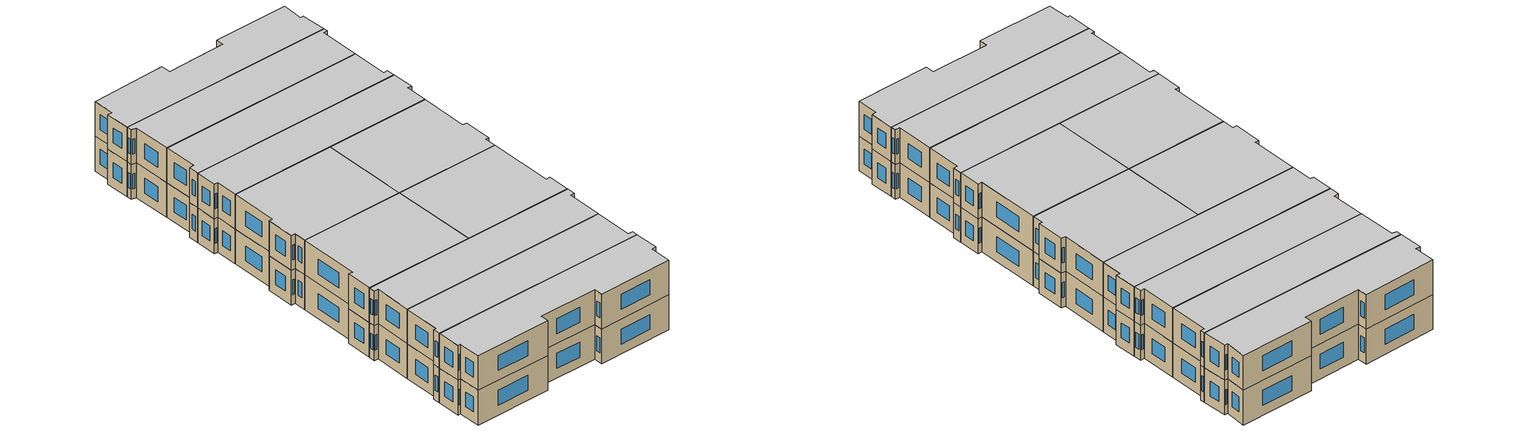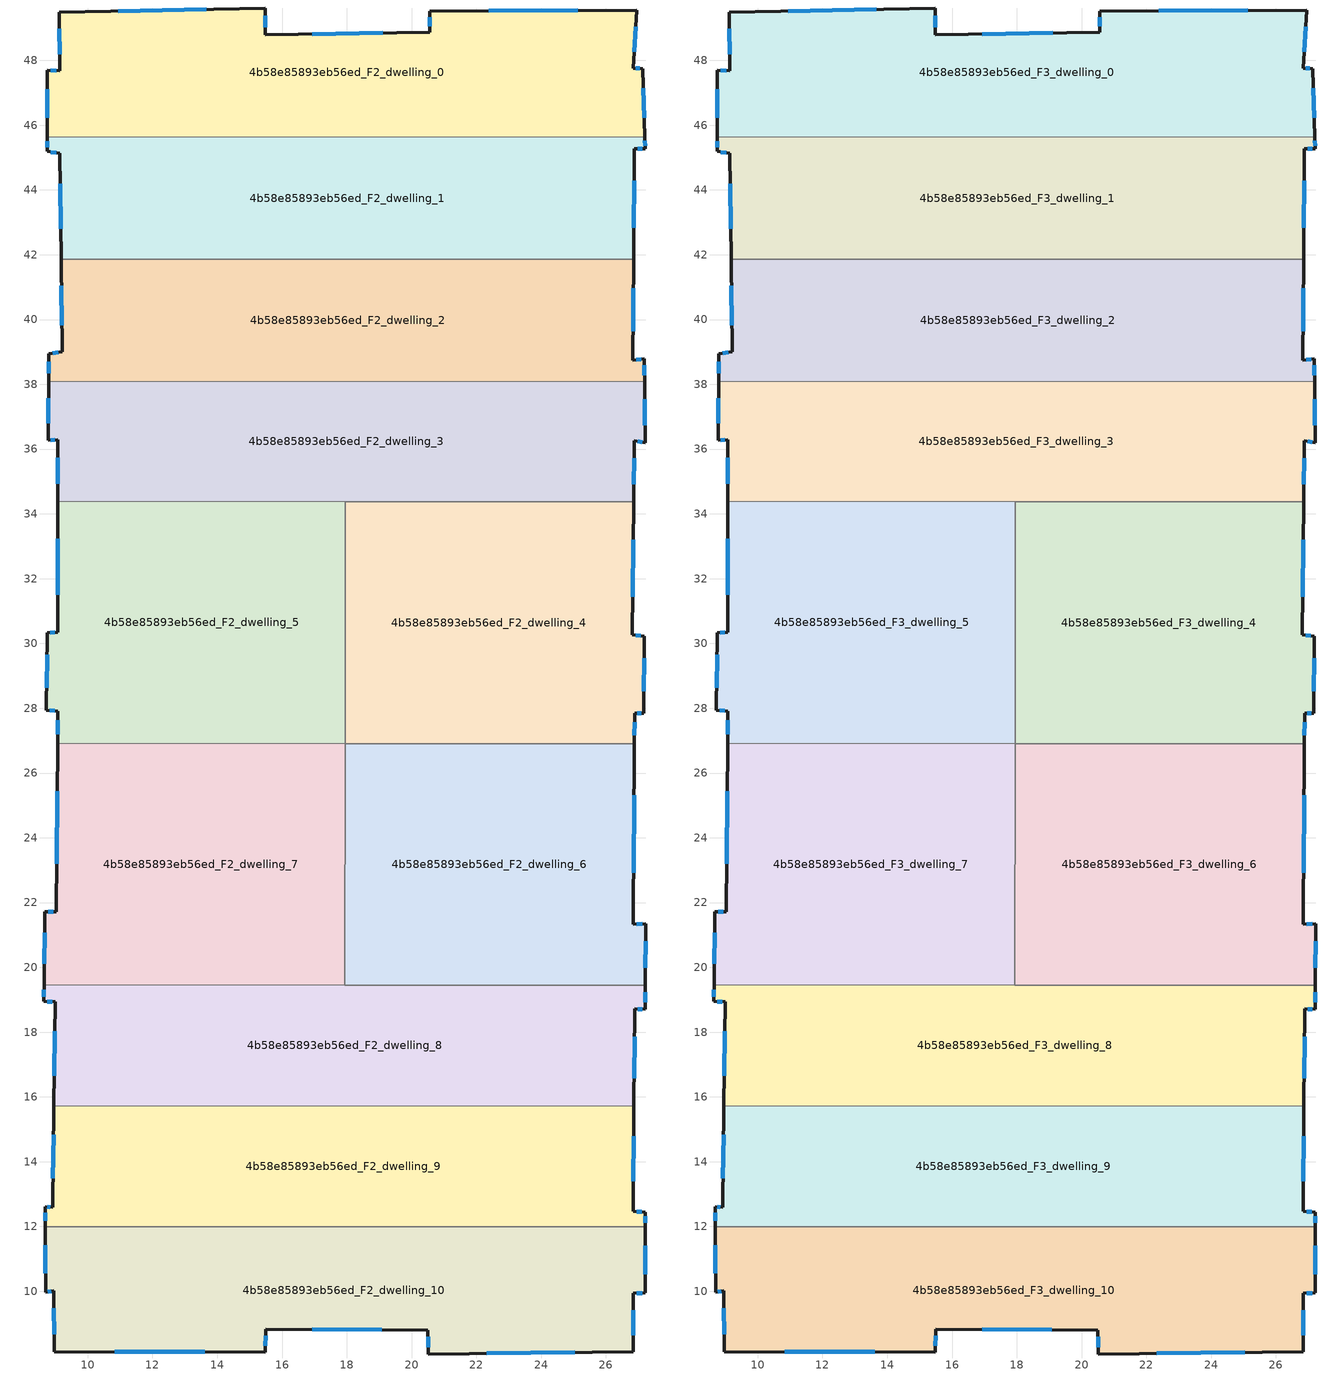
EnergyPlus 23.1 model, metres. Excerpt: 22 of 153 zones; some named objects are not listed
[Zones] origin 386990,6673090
4b58e85893eb56ed_F2_dwelling_0
 floor to 4b58e85893eb56ed_F1_dwelling_0 (EU_floor_Construction): 26.95,49.55 26.84,47.76 27.13,47.75 27.2,45.63 8.75,45.64 8.75,47.69 9.14,47.68 9.12,49.49 15.48,49.62 15.49,48.79 20.56,48.87 20.55,49.52 z6
 wall outside (EU_wall_Construction): 27.2,45.63 27.13,47.75 26.84,47.76 26.95,49.55 20.55,49.52 20.56,48.87 15.49,48.79 15.48,49.62 9.12,49.49 9.14,47.68 8.75,47.69 8.75,45.64 z6:9
 wall to 4b58e85893eb56ed_F2_dwelling_1 (EU_wall_Construction): 8.75,45.64 27.2,45.63 z6:9
 window (EU_Window_Construction): 25.13,49.54 22.38,49.53 / 26.87,48.27 26.92,49.04 / 27.05,47.75 26.92,47.76 / 27.18,46.24 27.15,47.14 / 8.75,47.11 8.75,46.23 / 9.03,47.68 8.86,47.69 / 9.13,48.97 9.14,48.2 / 13.66,49.58 10.94,49.52 / 15.49,49.03 15.48,49.38 / 19.11,48.85 16.94,48.81 / 20.56,49.33 20.56,49.06 z6.86:8.14
4b58e85893eb56ed_F2_dwelling_1
 floor to 4b58e85893eb56ed_F1_dwelling_1 (EU_floor_Construction): 27.2,45.63 27.21,45.27 26.88,45.27 26.85,41.86 9.18,41.87 9.14,45.13 8.75,45.19 8.75,45.64 z6
 wall outside (EU_wall_Construction): 8.75,45.64 8.75,45.19 9.14,45.13 9.18,41.87 / 26.85,41.86 26.88,45.27 27.21,45.27 27.2,45.63 z6:9
 wall to 4b58e85893eb56ed_F2_dwelling_2 (EU_wall_Construction): 9.18,41.87 26.85,41.86 z6:9
 window (EU_Window_Construction): 9.15,44.2 9.17,42.8 / 8.86,45.17 9.03,45.14 / 8.75,45.51 8.75,45.32 / 27.21,45.37 27.2,45.53 / 26.98,45.27 27.12,45.27 / 26.86,42.83 26.87,44.29 z6.86:8.14
4b58e85893eb56ed_F2_dwelling_10
 floor to 4b58e85893eb56ed_F1_dwelling_10 (EU_floor_Construction): 27.22,11.99 27.22,9.95 26.85,9.94 26.85,8.13 20.52,8.06 20.5,8.8 15.5,8.83 15.48,8.12 8.97,8.13 8.95,10.02 8.7,9.97 8.69,12 z6
 wall outside (EU_wall_Construction): 8.69,12 8.7,9.97 8.95,10.02 8.97,8.13 15.48,8.12 15.5,8.83 20.5,8.8 20.52,8.06 26.85,8.13 26.85,9.94 27.22,9.95 27.22,11.99 z6:9
 wall to 4b58e85893eb56ed_F2_dwelling_9 (EU_wall_Construction): 27.22,11.99 8.69,12 z6:9
 window (EU_Window_Construction): 22.33,8.08 25.04,8.11 / 20.51,8.59 20.51,8.27 / 16.93,8.82 19.07,8.81 / 15.48,8.33 15.49,8.63 / 10.83,8.13 13.62,8.13 / 8.96,9.48 8.97,8.67 / 8.77,9.99 8.88,10 / 8.69,11.42 8.7,10.55 / 27.22,10.53 27.22,11.41 / 26.96,9.94 27.11,9.95 / 26.85,8.65 26.85,9.42 z6.86:8.14
4b58e85893eb56ed_F2_dwelling_2
 floor to 4b58e85893eb56ed_F1_dwelling_2 (EU_floor_Construction): 26.85,41.86 26.83,38.75 27.18,38.79 27.19,38.08 8.79,38.09 8.79,38.95 9.22,39 9.18,41.87 z6
 wall outside (EU_wall_Construction): 9.18,41.87 9.22,39 8.79,38.95 8.79,38.09 / 27.19,38.08 27.18,38.79 26.83,38.75 26.85,41.86 z6:9
 wall to 4b58e85893eb56ed_F2_dwelling_3 (EU_wall_Construction): 8.79,38.09 27.19,38.08 z6:9
 window (EU_Window_Construction): 8.79,38.7 8.79,38.34 / 9.1,38.98 8.91,38.96 / 9.19,41.05 9.21,39.82 / 26.84,39.64 26.85,40.97 / 27.08,38.78 26.93,38.76 / 27.19,38.28 27.19,38.59 z6.86:8.14
4b58e85893eb56ed_F2_dwelling_3
 floor to 4b58e85893eb56ed_F1_dwelling_3 (EU_floor_Construction): 27.19,38.08 27.21,36.2 26.88,36.26 26.86,34.37 9.07,34.38 9.07,36.28 8.78,36.28 8.79,38.09 z6
 wall outside (EU_wall_Construction): 8.79,38.09 8.78,36.28 9.07,36.28 9.07,34.38 / 26.86,34.37 26.88,36.26 27.21,36.2 27.19,38.08 z6:9
 wall to 4b58e85893eb56ed_F2_dwelling_4 (EU_wall_Construction): 17.96,34.38 26.86,34.37 z6:9
 wall to 4b58e85893eb56ed_F2_dwelling_5 (EU_wall_Construction): 9.07,34.38 17.96,34.38 z6:9
 window (EU_Window_Construction): 9.07,35.74 9.07,34.93 / 8.86,36.28 8.99,36.28 / 8.79,37.57 8.78,36.8 / 27.2,36.73 27.2,37.54 / 26.97,36.24 27.12,36.21 / 26.86,34.91 26.87,35.72 z6.86:8.14
4b58e85893eb56ed_F2_dwelling_4
 floor to 4b58e85893eb56ed_F1_dwelling_4 (EU_floor_Construction): 26.86,34.37 26.8,30.27 27.18,30.22 27.16,27.85 26.89,27.84 26.88,26.9 17.95,26.91 17.96,34.38 z6
 wall outside (EU_wall_Construction): 26.88,26.9 26.89,27.84 27.16,27.85 27.18,30.22 26.8,30.27 26.86,34.37 z6:9
 wall to 4b58e85893eb56ed_F2_dwelling_5 (EU_wall_Construction): 17.96,34.38 17.95,26.91 z6:9
 wall to 4b58e85893eb56ed_F2_dwelling_6 (EU_wall_Construction): 17.95,26.91 26.88,26.9 z6:9
 window (EU_Window_Construction): 26.88,27.17 26.88,27.57 / 26.82,31.44 26.84,33.2 / 27.08,30.24 26.91,30.26 / 27.17,28.53 27.18,29.54 / 26.97,27.84 27.09,27.85 z6.86:8.14
4b58e85893eb56ed_F2_dwelling_5
 floor to 4b58e85893eb56ed_F1_dwelling_5 (EU_floor_Construction): 17.96,34.38 17.95,26.91 9.07,26.91 9.08,27.91 8.72,27.94 8.76,30.33 9.07,30.35 9.07,34.38 z6
 wall outside (EU_wall_Construction): 9.07,34.38 9.07,30.35 8.76,30.33 8.72,27.94 9.08,27.91 9.07,26.91 z6:9
 wall to 4b58e85893eb56ed_F2_dwelling_7 (EU_wall_Construction): 9.07,26.91 17.95,26.91 z6:9
 window (EU_Window_Construction): 8.82,27.93 8.98,27.92 / 8.75,29.65 8.73,28.63 / 8.98,30.34 8.85,30.34 / 9.07,33.23 9.07,31.5 / 9.08,27.62 9.07,27.2 z6.86:8.14
4b58e85893eb56ed_F2_dwelling_6
 floor to 4b58e85893eb56ed_F1_dwelling_6 (EU_floor_Construction): 26.88,26.9 26.84,21.32 27.23,21.35 27.22,19.45 17.94,19.45 17.95,26.91 z6
 wall outside (EU_wall_Construction): 27.22,19.45 27.23,21.35 26.84,21.32 26.88,26.9 z6:9
 wall to 4b58e85893eb56ed_F2_dwelling_7 (EU_wall_Construction): 17.95,26.91 17.94,19.45 z6:9
 wall to 4b58e85893eb56ed_F2_dwelling_8 (EU_wall_Construction): 17.94,19.45 27.22,19.45 z6:9
 window (EU_Window_Construction): 26.85,22.92 26.87,25.31 / 27.12,21.34 26.95,21.33 / 27.22,19.99 27.22,20.81 z6.86:8.14
4b58e85893eb56ed_F2_dwelling_7
 floor to 4b58e85893eb56ed_F1_dwelling_7 (EU_floor_Construction): 17.95,26.91 17.94,19.45 8.65,19.46 8.68,21.72 9.03,21.72 9.07,26.91 z6
 wall outside (EU_wall_Construction): 9.07,26.91 9.03,21.72 8.68,21.72 8.65,19.46 z6:9
 wall to 4b58e85893eb56ed_F2_dwelling_8 (EU_wall_Construction): 8.65,19.46 17.94,19.45 z6:9
 window (EU_Window_Construction): 8.93,21.72 8.78,21.72 / 9.06,25.43 9.04,23.2 / 8.67,21.07 8.66,20.1 z6.86:8.14
4b58e85893eb56ed_F2_dwelling_8
 floor to 4b58e85893eb56ed_F1_dwelling_8 (EU_floor_Construction): 27.22,19.45 27.21,18.71 26.89,18.72 26.87,15.72 8.96,15.73 9,18.94 8.65,18.95 8.65,19.46 z6
 wall outside (EU_wall_Construction): 8.65,19.46 8.65,18.95 9,18.94 8.96,15.73 / 26.87,15.72 26.89,18.72 27.21,18.71 27.22,19.45 z6:9
 wall to 4b58e85893eb56ed_F2_dwelling_9 (EU_wall_Construction): 8.96,15.73 26.87,15.72 z6:9
 window (EU_Window_Construction): 8.99,18.02 8.97,16.65 / 8.75,18.94 8.9,18.94 / 8.65,19.31 8.65,19.09 / 27.21,18.92 27.21,19.24 / 26.98,18.71 27.12,18.71 / 26.87,16.58 26.89,17.86 z6.86:8.14
4b58e85893eb56ed_F2_dwelling_9
 floor to 4b58e85893eb56ed_F1_dwelling_9 (EU_floor_Construction): 26.87,15.72 26.84,12.46 27.22,12.44 27.22,11.99 8.69,12 8.69,12.6 8.91,12.6 8.96,15.73 z6
 wall outside (EU_wall_Construction): 8.96,15.73 8.91,12.6 8.69,12.6 8.69,12 / 27.22,11.99 27.22,12.44 26.84,12.46 26.87,15.72 z6:9
 window (EU_Window_Construction): 8.69,12.43 8.69,12.17 / 8.85,12.6 8.75,12.6 / 8.95,14.84 8.93,13.49 / 26.84,13.39 26.86,14.79 / 27.11,12.45 26.94,12.46 / 27.22,12.12 27.22,12.31 z6.86:8.14
4b58e85893eb56ed_F3_dwelling_0
 floor to 4b58e85893eb56ed_F2_dwelling_0 (EU_floor_Construction): 26.95,49.55 26.84,47.76 27.13,47.75 27.2,45.63 8.75,45.64 8.75,47.69 9.14,47.68 9.12,49.49 15.48,49.62 15.49,48.79 20.56,48.87 20.55,49.52 z9
 wall outside (EU_wall_Construction): 27.2,45.63 27.13,47.75 26.84,47.76 26.95,49.55 20.55,49.52 20.56,48.87 15.49,48.79 15.48,49.62 9.12,49.49 9.14,47.68 8.75,47.69 8.75,45.64 z9:12
 wall to 4b58e85893eb56ed_F3_dwelling_1 (EU_wall_Construction): 8.75,45.64 27.2,45.63 z9:12
 window (EU_Window_Construction): 25.13,49.54 22.38,49.53 / 26.87,48.27 26.92,49.04 / 27.05,47.75 26.92,47.76 / 27.18,46.24 27.15,47.14 / 8.75,47.11 8.75,46.23 / 9.03,47.68 8.86,47.69 / 9.13,48.97 9.14,48.2 / 13.66,49.58 10.94,49.52 / 15.49,49.03 15.48,49.38 / 19.11,48.85 16.94,48.81 / 20.56,49.33 20.56,49.06 z9.86:11.14
 ceiling to 4b58e85893eb56ed_F4_dwelling_0 (EU_floor_Construction): 27.2,45.63 27.13,47.75 26.84,47.76 26.95,49.55 20.55,49.52 20.56,48.87 15.49,48.79 15.48,49.62 9.12,49.49 9.14,47.68 8.75,47.69 8.75,45.64 z12
4b58e85893eb56ed_F3_dwelling_1
 floor to 4b58e85893eb56ed_F2_dwelling_1 (EU_floor_Construction): 27.2,45.63 27.21,45.27 26.88,45.27 26.85,41.86 9.18,41.87 9.14,45.13 8.75,45.19 8.75,45.64 z9
 wall outside (EU_wall_Construction): 8.75,45.64 8.75,45.19 9.14,45.13 9.18,41.87 / 26.85,41.86 26.88,45.27 27.21,45.27 27.2,45.63 z9:12
 wall to 4b58e85893eb56ed_F3_dwelling_2 (EU_wall_Construction): 9.18,41.87 26.85,41.86 z9:12
 window (EU_Window_Construction): 9.15,44.2 9.17,42.8 / 8.86,45.17 9.03,45.14 / 8.75,45.51 8.75,45.32 / 27.21,45.37 27.2,45.53 / 26.98,45.27 27.12,45.27 / 26.86,42.83 26.87,44.29 z9.86:11.14
 ceiling to 4b58e85893eb56ed_F4_dwelling_1 (EU_floor_Construction): 26.85,41.86 26.88,45.27 27.21,45.27 27.2,45.63 8.75,45.64 8.75,45.19 9.14,45.13 9.18,41.87 z12
4b58e85893eb56ed_F3_dwelling_10
 floor to 4b58e85893eb56ed_F2_dwelling_10 (EU_floor_Construction): 27.22,11.99 27.22,9.95 26.85,9.94 26.85,8.13 20.52,8.06 20.5,8.8 15.5,8.83 15.48,8.12 8.97,8.13 8.95,10.02 8.7,9.97 8.69,12 z9
 wall outside (EU_wall_Construction): 8.69,12 8.7,9.97 8.95,10.02 8.97,8.13 15.48,8.12 15.5,8.83 20.5,8.8 20.52,8.06 26.85,8.13 26.85,9.94 27.22,9.95 27.22,11.99 z9:12
 wall to 4b58e85893eb56ed_F3_dwelling_9 (EU_wall_Construction): 27.22,11.99 8.69,12 z9:12
 window (EU_Window_Construction): 22.33,8.08 25.04,8.11 / 20.51,8.59 20.51,8.27 / 16.93,8.82 19.07,8.81 / 15.48,8.33 15.49,8.63 / 10.83,8.13 13.62,8.13 / 8.96,9.48 8.97,8.67 / 8.77,9.99 8.88,10 / 8.69,11.42 8.7,10.55 / 27.22,10.53 27.22,11.41 / 26.96,9.94 27.11,9.95 / 26.85,8.65 26.85,9.42 z9.86:11.14
 ceiling to 4b58e85893eb56ed_F4_dwelling_10 (EU_floor_Construction): 26.85,8.13 26.85,9.94 27.22,9.95 27.22,11.99 8.69,12 8.7,9.97 8.95,10.02 8.97,8.13 15.48,8.12 15.5,8.83 20.5,8.8 20.52,8.06 z12
4b58e85893eb56ed_F3_dwelling_2
 floor to 4b58e85893eb56ed_F2_dwelling_2 (EU_floor_Construction): 26.85,41.86 26.83,38.75 27.18,38.79 27.19,38.08 8.79,38.09 8.79,38.95 9.22,39 9.18,41.87 z9
 wall outside (EU_wall_Construction): 9.18,41.87 9.22,39 8.79,38.95 8.79,38.09 / 27.19,38.08 27.18,38.79 26.83,38.75 26.85,41.86 z9:12
 wall to 4b58e85893eb56ed_F3_dwelling_3 (EU_wall_Construction): 8.79,38.09 27.19,38.08 z9:12
 window (EU_Window_Construction): 8.79,38.7 8.79,38.34 / 9.1,38.98 8.91,38.96 / 9.19,41.05 9.21,39.82 / 26.84,39.64 26.85,40.97 / 27.08,38.78 26.93,38.76 / 27.19,38.28 27.19,38.59 z9.86:11.14
 ceiling to 4b58e85893eb56ed_F4_dwelling_2 (EU_floor_Construction): 27.19,38.08 27.18,38.79 26.83,38.75 26.85,41.86 9.18,41.87 9.22,39 8.79,38.95 8.79,38.09 z12
4b58e85893eb56ed_F3_dwelling_3
 floor to 4b58e85893eb56ed_F2_dwelling_3 (EU_floor_Construction): 27.19,38.08 27.21,36.2 26.88,36.26 26.86,34.37 9.07,34.38 9.07,36.28 8.78,36.28 8.79,38.09 z9
 wall outside (EU_wall_Construction): 8.79,38.09 8.78,36.28 9.07,36.28 9.07,34.38 / 26.86,34.37 26.88,36.26 27.21,36.2 27.19,38.08 z9:12
 wall to 4b58e85893eb56ed_F3_dwelling_4 (EU_wall_Construction): 17.96,34.38 26.86,34.37 z9:12
 wall to 4b58e85893eb56ed_F3_dwelling_5 (EU_wall_Construction): 9.07,34.38 17.96,34.38 z9:12
 window (EU_Window_Construction): 9.07,35.74 9.07,34.93 / 8.86,36.28 8.99,36.28 / 8.79,37.57 8.78,36.8 / 27.2,36.73 27.2,37.54 / 26.97,36.24 27.12,36.21 / 26.86,34.91 26.87,35.72 z9.86:11.14
 ceiling to 4b58e85893eb56ed_F4_dwelling_3 (EU_floor_Construction): 26.86,34.37 26.88,36.26 27.21,36.2 27.19,38.08 8.79,38.09 8.78,36.28 9.07,36.28 9.07,34.38 z12
4b58e85893eb56ed_F3_dwelling_4
 floor to 4b58e85893eb56ed_F2_dwelling_4 (EU_floor_Construction): 26.86,34.37 26.8,30.27 27.18,30.22 27.16,27.85 26.89,27.84 26.88,26.9 17.95,26.91 17.96,34.38 z9
 wall outside (EU_wall_Construction): 26.88,26.9 26.89,27.84 27.16,27.85 27.18,30.22 26.8,30.27 26.86,34.37 z9:12
 wall to 4b58e85893eb56ed_F3_dwelling_5 (EU_wall_Construction): 17.96,34.38 17.95,26.91 z9:12
 wall to 4b58e85893eb56ed_F3_dwelling_6 (EU_wall_Construction): 17.95,26.91 26.88,26.9 z9:12
 window (EU_Window_Construction): 26.88,27.17 26.88,27.57 / 26.82,31.44 26.84,33.2 / 27.08,30.24 26.91,30.26 / 27.17,28.53 27.18,29.54 / 26.97,27.84 27.09,27.85 z9.86:11.14
 ceiling to 4b58e85893eb56ed_F4_dwelling_4 (EU_floor_Construction): 26.88,26.9 26.89,27.84 27.16,27.85 27.18,30.22 26.8,30.27 26.86,34.37 17.96,34.38 17.95,26.91 z12
4b58e85893eb56ed_F3_dwelling_5
 floor to 4b58e85893eb56ed_F2_dwelling_5 (EU_floor_Construction): 17.96,34.38 17.95,26.91 9.07,26.91 9.08,27.91 8.72,27.94 8.76,30.33 9.07,30.35 9.07,34.38 z9
 wall outside (EU_wall_Construction): 9.07,34.38 9.07,30.35 8.76,30.33 8.72,27.94 9.08,27.91 9.07,26.91 z9:12
 wall to 4b58e85893eb56ed_F3_dwelling_7 (EU_wall_Construction): 9.07,26.91 17.95,26.91 z9:12
 window (EU_Window_Construction): 8.82,27.93 8.98,27.92 / 8.75,29.65 8.73,28.63 / 8.98,30.34 8.85,30.34 / 9.07,33.23 9.07,31.5 / 9.08,27.62 9.07,27.2 z9.86:11.14
 ceiling to 4b58e85893eb56ed_F4_dwelling_5 (EU_floor_Construction): 17.95,26.91 17.96,34.38 9.07,34.38 9.07,30.35 8.76,30.33 8.72,27.94 9.08,27.91 9.07,26.91 z12
4b58e85893eb56ed_F3_dwelling_6
 floor to 4b58e85893eb56ed_F2_dwelling_6 (EU_floor_Construction): 26.88,26.9 26.84,21.32 27.23,21.35 27.22,19.45 17.94,19.45 17.95,26.91 z9
 wall outside (EU_wall_Construction): 27.22,19.45 27.23,21.35 26.84,21.32 26.88,26.9 z9:12
 wall to 4b58e85893eb56ed_F3_dwelling_7 (EU_wall_Construction): 17.95,26.91 17.94,19.45 z9:12
 wall to 4b58e85893eb56ed_F3_dwelling_8 (EU_wall_Construction): 17.94,19.45 27.22,19.45 z9:12
 window (EU_Window_Construction): 26.85,22.92 26.87,25.31 / 27.12,21.34 26.95,21.33 / 27.22,19.99 27.22,20.81 z9.86:11.14
 ceiling to 4b58e85893eb56ed_F4_dwelling_6 (EU_floor_Construction): 27.22,19.45 27.23,21.35 26.84,21.32 26.88,26.9 17.95,26.91 17.94,19.45 z12
4b58e85893eb56ed_F3_dwelling_7
 floor to 4b58e85893eb56ed_F2_dwelling_7 (EU_floor_Construction): 17.95,26.91 17.94,19.45 8.65,19.46 8.68,21.72 9.03,21.72 9.07,26.91 z9
 wall outside (EU_wall_Construction): 9.07,26.91 9.03,21.72 8.68,21.72 8.65,19.46 z9:12
 wall to 4b58e85893eb56ed_F3_dwelling_8 (EU_wall_Construction): 8.65,19.46 17.94,19.45 z9:12
 window (EU_Window_Construction): 8.93,21.72 8.78,21.72 / 9.06,25.43 9.04,23.2 / 8.67,21.07 8.66,20.1 z9.86:11.14
 ceiling to 4b58e85893eb56ed_F4_dwelling_7 (EU_floor_Construction): 17.94,19.45 17.95,26.91 9.07,26.91 9.03,21.72 8.68,21.72 8.65,19.46 z12
4b58e85893eb56ed_F3_dwelling_8
 floor to 4b58e85893eb56ed_F2_dwelling_8 (EU_floor_Construction): 27.22,19.45 27.21,18.71 26.89,18.72 26.87,15.72 8.96,15.73 9,18.94 8.65,18.95 8.65,19.46 z9
 wall outside (EU_wall_Construction): 8.65,19.46 8.65,18.95 9,18.94 8.96,15.73 / 26.87,15.72 26.89,18.72 27.21,18.71 27.22,19.45 z9:12
 wall to 4b58e85893eb56ed_F3_dwelling_9 (EU_wall_Construction): 8.96,15.73 26.87,15.72 z9:12
 window (EU_Window_Construction): 8.99,18.02 8.97,16.65 / 8.75,18.94 8.9,18.94 / 8.65,19.31 8.65,19.09 / 27.21,18.92 27.21,19.24 / 26.98,18.71 27.12,18.71 / 26.87,16.58 26.89,17.86 z9.86:11.14
 ceiling to 4b58e85893eb56ed_F4_dwelling_8 (EU_floor_Construction): 26.87,15.72 26.89,18.72 27.21,18.71 27.22,19.45 8.65,19.46 8.65,18.95 9,18.94 8.96,15.73 z12
4b58e85893eb56ed_F3_dwelling_9
 floor to 4b58e85893eb56ed_F2_dwelling_9 (EU_floor_Construction): 26.87,15.72 26.84,12.46 27.22,12.44 27.22,11.99 8.69,12 8.69,12.6 8.91,12.6 8.96,15.73 z9
 wall outside (EU_wall_Construction): 8.96,15.73 8.91,12.6 8.69,12.6 8.69,12 / 27.22,11.99 27.22,12.44 26.84,12.46 26.87,15.72 z9:12
 window (EU_Window_Construction): 8.69,12.43 8.69,12.17 / 8.85,12.6 8.75,12.6 / 8.95,14.84 8.93,13.49 / 26.84,13.39 26.86,14.79 / 27.11,12.45 26.94,12.46 / 27.22,12.12 27.22,12.31 z9.86:11.14
 ceiling to 4b58e85893eb56ed_F4_dwelling_9 (EU_floor_Construction): 27.22,11.99 27.22,12.44 26.84,12.46 26.87,15.72 8.96,15.73 8.91,12.6 8.69,12.6 8.69,12 z12
[Building]
EU S2 Campaign: North Axis=0; Terrain=City; Solar Distribution=FullExterior
[Site:Location]
Helsinki-Vantaa.AP: Latitude=60.317; Longitude=24.963; Time Zone=2; Elevation=54.6
[SizingPeriod:WeatherFileDays]
AnnualSizingPeriod: Begin Month=1; Begin Day of Month=1; End Month=12; End Day of Month=31; Day of Week for Start Day=Monday; Use Weather File Daylight Saving Period=No; Use Weather File Rain and Snow Indicators=No
[MATERIAL]
EU_InternalMass_Material: Roughness=MediumRough; Thickness=0.1; Conductivity=1; Density=1800; Specific Heat=900; Thermal Absorptance=0.9; Solar Absorptance=0.7; Visible Absorptance=0.7
[MATERIAL:NOMASS] Roughness=MediumRough; Thermal Absorptance=0.9; Solar Absorptance=0.7; Visible Absorptance=0.7
Name | Thermal Resistance
EU_wall_NoMass | 1.10183
EU_floor_NoMass | 1.70606
[WINDOWMATERIAL:SIMPLEGLAZINGSYSTEM]
EU_Window_SimpleGlazing: UFactor=3.11035; Solar Heat Gain Coefficient=0.8; Visible Transmittance=0.8
[CONSTRUCTION]
EU_wall_Construction: EU_wall_NoMass
EU_floor_Construction: EU_floor_NoMass
EU_Window_Construction: EU_Window_SimpleGlazing
EU_InternalMass_Construction: EU_InternalMass_Material
[ZONE] Type=1; Multiplier=1; Ceiling Height=autocalculate; Floor Area=autocalculate; Part of Total Floor Area=Yes
Name | Volume
4b58e85893eb56ed_F2_dwelling_0; 4b58e85893eb56ed_F3_dwelling_0 | 201.502
4b58e85893eb56ed_F2_dwelling_1; 4b58e85893eb56ed_F3_dwelling_1 | 201.472
4b58e85893eb56ed_F2_dwelling_10; 4b58e85893eb56ed_F3_dwelling_10 | 201.491
4b58e85893eb56ed_F2_dwelling_2; 4b58e85893eb56ed_F3_dwelling_2; 4b58e85893eb56ed_F2_dwelling_4; 4b58e85893eb56ed_F3_dwelling_4; 4b58e85893eb56ed_F2_dwelling_7; 4b58e85893eb56ed_F3_dwelling_7 | 201.483
4b58e85893eb56ed_F2_dwelling_3; 4b58e85893eb56ed_F3_dwelling_3 | 201.488
4b58e85893eb56ed_F2_dwelling_5; 4b58e85893eb56ed_F3_dwelling_5 | 201.493
4b58e85893eb56ed_F2_dwelling_6; 4b58e85893eb56ed_F3_dwelling_6 | 201.494
4b58e85893eb56ed_F2_dwelling_8; 4b58e85893eb56ed_F3_dwelling_8 | 201.497
4b58e85893eb56ed_F2_dwelling_9; 4b58e85893eb56ed_F3_dwelling_9 | 201.473
[INTERNALMASS] Construction=EU_InternalMass_Construction
Name | Zone or ZoneList | Surface Area
4b58e85893eb56ed_F2_dwelling_0_EU_InternalMass | 4b58e85893eb56ed_F2_dwelling_0 | 67.1672
4b58e85893eb56ed_F2_dwelling_1_EU_InternalMass | 4b58e85893eb56ed_F2_dwelling_1 | 67.1578
4b58e85893eb56ed_F2_dwelling_2_EU_InternalMass | 4b58e85893eb56ed_F2_dwelling_2 | 67.1612
4b58e85893eb56ed_F2_dwelling_3_EU_InternalMass | 4b58e85893eb56ed_F2_dwelling_3 | 67.1629
4b58e85893eb56ed_F2_dwelling_4_EU_InternalMass | 4b58e85893eb56ed_F2_dwelling_4 | 67.161
4b58e85893eb56ed_F2_dwelling_5_EU_InternalMass | 4b58e85893eb56ed_F2_dwelling_5 | 67.1645
4b58e85893eb56ed_F2_dwelling_6_EU_InternalMass | 4b58e85893eb56ed_F2_dwelling_6 | 67.1639
4b58e85893eb56ed_F2_dwelling_7_EU_InternalMass | 4b58e85893eb56ed_F2_dwelling_7 | 67.1611
4b58e85893eb56ed_F2_dwelling_8_EU_InternalMass | 4b58e85893eb56ed_F2_dwelling_8 | 67.1652
4b58e85893eb56ed_F2_dwelling_9_EU_InternalMass | 4b58e85893eb56ed_F2_dwelling_9 | 67.1577
4b58e85893eb56ed_F2_dwelling_10_EU_InternalMass | 4b58e85893eb56ed_F2_dwelling_10 | 67.1641
4b58e85893eb56ed_F3_dwelling_0_EU_InternalMass | 4b58e85893eb56ed_F3_dwelling_0 | 67.1672
4b58e85893eb56ed_F3_dwelling_1_EU_InternalMass | 4b58e85893eb56ed_F3_dwelling_1 | 67.1578
4b58e85893eb56ed_F3_dwelling_2_EU_InternalMass | 4b58e85893eb56ed_F3_dwelling_2 | 67.1612
4b58e85893eb56ed_F3_dwelling_3_EU_InternalMass | 4b58e85893eb56ed_F3_dwelling_3 | 67.1629
4b58e85893eb56ed_F3_dwelling_4_EU_InternalMass | 4b58e85893eb56ed_F3_dwelling_4 | 67.161
4b58e85893eb56ed_F3_dwelling_5_EU_InternalMass | 4b58e85893eb56ed_F3_dwelling_5 | 67.1645
4b58e85893eb56ed_F3_dwelling_6_EU_InternalMass | 4b58e85893eb56ed_F3_dwelling_6 | 67.1639
4b58e85893eb56ed_F3_dwelling_7_EU_InternalMass | 4b58e85893eb56ed_F3_dwelling_7 | 67.1611
4b58e85893eb56ed_F3_dwelling_8_EU_InternalMass | 4b58e85893eb56ed_F3_dwelling_8 | 67.1652
4b58e85893eb56ed_F3_dwelling_9_EU_InternalMass | 4b58e85893eb56ed_F3_dwelling_9 | 67.1577
4b58e85893eb56ed_F3_dwelling_10_EU_InternalMass | 4b58e85893eb56ed_F3_dwelling_10 | 67.1641
[OTHEREQUIPMENT] Fuel Type=Electricity; Design Level Calculation Method=Watts/Area; Power per Zone Floor Area=1; Fraction Latent=0; Fraction Radiant=0; Fraction Lost=0; Carbon Dioxide Generation Rate=0; EndUse Subcategory=EU_Step8_InternalGains
Name | Zone or ZoneList or Space or SpaceList | Schedule
EU_Step8_InternalGain_4b58e85893eb56ed_F2_dwelling_0_f000 | 4b58e85893eb56ed_F2_dwelling_0 | EU_Step8_GainSchedule_4b58e85893eb56ed_F2_dwelling_0_f000
EU_Step8_InternalGain_4b58e85893eb56ed_F2_dwelling_1_f000 | 4b58e85893eb56ed_F2_dwelling_1 | EU_Step8_GainSchedule_4b58e85893eb56ed_F2_dwelling_1_f000
EU_Step8_InternalGain_4b58e85893eb56ed_F2_dwelling_2_f000 | 4b58e85893eb56ed_F2_dwelling_2 | EU_Step8_GainSchedule_4b58e85893eb56ed_F2_dwelling_2_f000
EU_Step8_InternalGain_4b58e85893eb56ed_F2_dwelling_3_f000 | 4b58e85893eb56ed_F2_dwelling_3 | EU_Step8_GainSchedule_4b58e85893eb56ed_F2_dwelling_3_f000
EU_Step8_InternalGain_4b58e85893eb56ed_F2_dwelling_4_f000 | 4b58e85893eb56ed_F2_dwelling_4 | EU_Step8_GainSchedule_4b58e85893eb56ed_F2_dwelling_4_f000
EU_Step8_InternalGain_4b58e85893eb56ed_F2_dwelling_5_f000 | 4b58e85893eb56ed_F2_dwelling_5 | EU_Step8_GainSchedule_4b58e85893eb56ed_F2_dwelling_5_f000
EU_Step8_InternalGain_4b58e85893eb56ed_F2_dwelling_6_f000 | 4b58e85893eb56ed_F2_dwelling_6 | EU_Step8_GainSchedule_4b58e85893eb56ed_F2_dwelling_6_f000
EU_Step8_InternalGain_4b58e85893eb56ed_F2_dwelling_7_f000 | 4b58e85893eb56ed_F2_dwelling_7 | EU_Step8_GainSchedule_4b58e85893eb56ed_F2_dwelling_7_f000
EU_Step8_InternalGain_4b58e85893eb56ed_F2_dwelling_8_f000 | 4b58e85893eb56ed_F2_dwelling_8 | EU_Step8_GainSchedule_4b58e85893eb56ed_F2_dwelling_8_f000
EU_Step8_InternalGain_4b58e85893eb56ed_F2_dwelling_9_f000 | 4b58e85893eb56ed_F2_dwelling_9 | EU_Step8_GainSchedule_4b58e85893eb56ed_F2_dwelling_9_f000
EU_Step8_InternalGain_4b58e85893eb56ed_F2_dwelling_10_f000 | 4b58e85893eb56ed_F2_dwelling_10 | EU_Step8_GainSchedule_4b58e85893eb56ed_F2_dwelling_10_f000
EU_Step8_InternalGain_4b58e85893eb56ed_F3_dwelling_0_f000 | 4b58e85893eb56ed_F3_dwelling_0 | EU_Step8_GainSchedule_4b58e85893eb56ed_F3_dwelling_0_f000
EU_Step8_InternalGain_4b58e85893eb56ed_F3_dwelling_1_f000 | 4b58e85893eb56ed_F3_dwelling_1 | EU_Step8_GainSchedule_4b58e85893eb56ed_F3_dwelling_1_f000
EU_Step8_InternalGain_4b58e85893eb56ed_F3_dwelling_2_f000 | 4b58e85893eb56ed_F3_dwelling_2 | EU_Step8_GainSchedule_4b58e85893eb56ed_F3_dwelling_2_f000
EU_Step8_InternalGain_4b58e85893eb56ed_F3_dwelling_3_f000 | 4b58e85893eb56ed_F3_dwelling_3 | EU_Step8_GainSchedule_4b58e85893eb56ed_F3_dwelling_3_f000
EU_Step8_InternalGain_4b58e85893eb56ed_F3_dwelling_4_f000 | 4b58e85893eb56ed_F3_dwelling_4 | EU_Step8_GainSchedule_4b58e85893eb56ed_F3_dwelling_4_f000
EU_Step8_InternalGain_4b58e85893eb56ed_F3_dwelling_5_f000 | 4b58e85893eb56ed_F3_dwelling_5 | EU_Step8_GainSchedule_4b58e85893eb56ed_F3_dwelling_5_f000
EU_Step8_InternalGain_4b58e85893eb56ed_F3_dwelling_6_f000 | 4b58e85893eb56ed_F3_dwelling_6 | EU_Step8_GainSchedule_4b58e85893eb56ed_F3_dwelling_6_f000
EU_Step8_InternalGain_4b58e85893eb56ed_F3_dwelling_7_f000 | 4b58e85893eb56ed_F3_dwelling_7 | EU_Step8_GainSchedule_4b58e85893eb56ed_F3_dwelling_7_f000
EU_Step8_InternalGain_4b58e85893eb56ed_F3_dwelling_8_f000 | 4b58e85893eb56ed_F3_dwelling_8 | EU_Step8_GainSchedule_4b58e85893eb56ed_F3_dwelling_8_f000
EU_Step8_InternalGain_4b58e85893eb56ed_F3_dwelling_9_f000 | 4b58e85893eb56ed_F3_dwelling_9 | EU_Step8_GainSchedule_4b58e85893eb56ed_F3_dwelling_9_f000
EU_Step8_InternalGain_4b58e85893eb56ed_F3_dwelling_10_f000 | 4b58e85893eb56ed_F3_dwelling_10 | EU_Step8_GainSchedule_4b58e85893eb56ed_F3_dwelling_10_f000
[ZONEVENTILATION:DESIGNFLOWRATE] Schedule=EU_AlwaysOn; Design Flow Rate Calculation Method=AirChanges/Hour; Air Changes per Hour=0.756316; Ventilation Type=Natural; Fan Pressure Rise=0; Fan Total Efficiency=1; Constant Term Coefficient=1; Temperature Term Coefficient=0; Velocity Term Coefficient=0; Velocity Squared Term Coefficient=0; Minimum Indoor Temperature=-100; Maximum Indoor Temperature=100; Delta Temperature=-100; Minimum Outdoor Temperature=-100; Maximum Outdoor Temperature=100; Maximum Wind Speed=40
Name | Zone or ZoneList or Space or SpaceList
EU_ConstantAir_4b58e85893eb56ed_F2_dwelling_0 | 4b58e85893eb56ed_F2_dwelling_0
EU_ConstantAir_4b58e85893eb56ed_F2_dwelling_1 | 4b58e85893eb56ed_F2_dwelling_1
EU_ConstantAir_4b58e85893eb56ed_F2_dwelling_2 | 4b58e85893eb56ed_F2_dwelling_2
EU_ConstantAir_4b58e85893eb56ed_F2_dwelling_3 | 4b58e85893eb56ed_F2_dwelling_3
EU_ConstantAir_4b58e85893eb56ed_F2_dwelling_4 | 4b58e85893eb56ed_F2_dwelling_4
EU_ConstantAir_4b58e85893eb56ed_F2_dwelling_5 | 4b58e85893eb56ed_F2_dwelling_5
EU_ConstantAir_4b58e85893eb56ed_F2_dwelling_6 | 4b58e85893eb56ed_F2_dwelling_6
EU_ConstantAir_4b58e85893eb56ed_F2_dwelling_7 | 4b58e85893eb56ed_F2_dwelling_7
EU_ConstantAir_4b58e85893eb56ed_F2_dwelling_8 | 4b58e85893eb56ed_F2_dwelling_8
EU_ConstantAir_4b58e85893eb56ed_F2_dwelling_9 | 4b58e85893eb56ed_F2_dwelling_9
EU_ConstantAir_4b58e85893eb56ed_F2_dwelling_10 | 4b58e85893eb56ed_F2_dwelling_10
EU_ConstantAir_4b58e85893eb56ed_F3_dwelling_0 | 4b58e85893eb56ed_F3_dwelling_0
EU_ConstantAir_4b58e85893eb56ed_F3_dwelling_1 | 4b58e85893eb56ed_F3_dwelling_1
EU_ConstantAir_4b58e85893eb56ed_F3_dwelling_2 | 4b58e85893eb56ed_F3_dwelling_2
EU_ConstantAir_4b58e85893eb56ed_F3_dwelling_3 | 4b58e85893eb56ed_F3_dwelling_3
EU_ConstantAir_4b58e85893eb56ed_F3_dwelling_4 | 4b58e85893eb56ed_F3_dwelling_4
EU_ConstantAir_4b58e85893eb56ed_F3_dwelling_5 | 4b58e85893eb56ed_F3_dwelling_5
EU_ConstantAir_4b58e85893eb56ed_F3_dwelling_6 | 4b58e85893eb56ed_F3_dwelling_6
EU_ConstantAir_4b58e85893eb56ed_F3_dwelling_7 | 4b58e85893eb56ed_F3_dwelling_7
EU_ConstantAir_4b58e85893eb56ed_F3_dwelling_8 | 4b58e85893eb56ed_F3_dwelling_8
EU_ConstantAir_4b58e85893eb56ed_F3_dwelling_9 | 4b58e85893eb56ed_F3_dwelling_9
EU_ConstantAir_4b58e85893eb56ed_F3_dwelling_10 | 4b58e85893eb56ed_F3_dwelling_10
[HVACTEMPLATE:ZONE:IDEALLOADSAIRSYSTEM] System Availability Schedule=EU_AlwaysOn; Maximum Heating Supply Air Temperature=50; Minimum Cooling Supply Air Temperature=13; Maximum Heating Supply Air Humidity Ratio=0.0156; Minimum Cooling Supply Air Humidity Ratio=0.0077; Heating Limit=NoLimit; Cooling Limit=NoLimit; Heating Availability Schedule=EU_AlwaysOn; Cooling Availability Schedule=EU_CoolingOff; Dehumidification Control Type=ConstantSensibleHeatRatio; Cooling Sensible Heat Ratio=0.7; Dehumidification Setpoint=60; Humidification Control Type=None; Humidification Setpoint=30; Outdoor Air Method=None; Outdoor Air Flow Rate per Person=0.00944; Outdoor Air Flow Rate per Zone Floor Area=0; Outdoor Air Flow Rate per Zone=0; Demand Controlled Ventilation Type=None; Outdoor Air Economizer Type=NoEconomizer; Heat Recovery Type=None; Sensible Heat Recovery Effectiveness=0.7; Latent Heat Recovery Effectiveness=0.65
Name | Template Thermostat
4b58e85893eb56ed_F2_dwelling_0 | EU_HeatOnly_4b58e85893eb56ed_F2_dwelling_0
4b58e85893eb56ed_F2_dwelling_1 | EU_HeatOnly_4b58e85893eb56ed_F2_dwelling_1
4b58e85893eb56ed_F2_dwelling_2 | EU_HeatOnly_4b58e85893eb56ed_F2_dwelling_2
4b58e85893eb56ed_F2_dwelling_3 | EU_HeatOnly_4b58e85893eb56ed_F2_dwelling_3
4b58e85893eb56ed_F2_dwelling_4 | EU_HeatOnly_4b58e85893eb56ed_F2_dwelling_4
4b58e85893eb56ed_F2_dwelling_5 | EU_HeatOnly_4b58e85893eb56ed_F2_dwelling_5
4b58e85893eb56ed_F2_dwelling_6 | EU_HeatOnly_4b58e85893eb56ed_F2_dwelling_6
4b58e85893eb56ed_F2_dwelling_7 | EU_HeatOnly_4b58e85893eb56ed_F2_dwelling_7
4b58e85893eb56ed_F2_dwelling_8 | EU_HeatOnly_4b58e85893eb56ed_F2_dwelling_8
4b58e85893eb56ed_F2_dwelling_9 | EU_HeatOnly_4b58e85893eb56ed_F2_dwelling_9
4b58e85893eb56ed_F2_dwelling_10 | EU_HeatOnly_4b58e85893eb56ed_F2_dwelling_10
4b58e85893eb56ed_F3_dwelling_0 | EU_HeatOnly_4b58e85893eb56ed_F3_dwelling_0
4b58e85893eb56ed_F3_dwelling_1 | EU_HeatOnly_4b58e85893eb56ed_F3_dwelling_1
4b58e85893eb56ed_F3_dwelling_2 | EU_HeatOnly_4b58e85893eb56ed_F3_dwelling_2
4b58e85893eb56ed_F3_dwelling_3 | EU_HeatOnly_4b58e85893eb56ed_F3_dwelling_3
4b58e85893eb56ed_F3_dwelling_4 | EU_HeatOnly_4b58e85893eb56ed_F3_dwelling_4
4b58e85893eb56ed_F3_dwelling_5 | EU_HeatOnly_4b58e85893eb56ed_F3_dwelling_5
4b58e85893eb56ed_F3_dwelling_6 | EU_HeatOnly_4b58e85893eb56ed_F3_dwelling_6
4b58e85893eb56ed_F3_dwelling_7 | EU_HeatOnly_4b58e85893eb56ed_F3_dwelling_7
4b58e85893eb56ed_F3_dwelling_8 | EU_HeatOnly_4b58e85893eb56ed_F3_dwelling_8
4b58e85893eb56ed_F3_dwelling_9 | EU_HeatOnly_4b58e85893eb56ed_F3_dwelling_9
4b58e85893eb56ed_F3_dwelling_10 | EU_HeatOnly_4b58e85893eb56ed_F3_dwelling_10
[SIZING:ZONE] Zone Cooling Design Supply Air Temperature Input Method=SupplyAirTemperature; Zone Cooling Design Supply Air Temperature=13; Zone Heating Design Supply Air Temperature Input Method=SupplyAirTemperature; Zone Heating Design Supply Air Temperature=50; Zone Cooling Design Supply Air Humidity Ratio=0.008; Zone Heating Design Supply Air Humidity Ratio=0.008; Cooling Design Air Flow Method=DesignDay; Cooling Design Air Flow Rate=0; Cooling Minimum Air Flow per Zone Floor Area=0.000762; Cooling Minimum Air Flow=0; Cooling Minimum Air Flow Fraction=0.2; Heating Design Air Flow Method=DesignDay; Heating Design Air Flow Rate=0; Heating Maximum Air Flow per Zone Floor Area=0.002032; Heating Maximum Air Flow=0.141576; Heating Maximum Air Flow Fraction=0.3; Account for Dedicated Outdoor Air System=No; Dedicated Outdoor Air System Control Strategy=NeutralSupplyAir; Dedicated Outdoor Air Low Setpoint Temperature for Design=autosize; Dedicated Outdoor Air High Setpoint Temperature for Design=autosize; Zone Load Sizing Method=Sensible Load Only No Latent Load; Zone Latent Cooling Design Supply Air Humidity Ratio Input Method=HumidityRatioDifference; Zone Cooling Design Supply Air Humidity Ratio Difference=0.005; Zone Latent Heating Design Supply Air Humidity Ratio Input Method=HumidityRatioDifference; Zone Humidification Design Supply Air Humidity Ratio Difference=0.005
4b58e85893eb56ed_F2_dwelling_0; 4b58e85893eb56ed_F2_dwelling_1; 4b58e85893eb56ed_F2_dwelling_2; 4b58e85893eb56ed_F2_dwelling_3; 4b58e85893eb56ed_F2_dwelling_4; 4b58e85893eb56ed_F2_dwelling_5; 4b58e85893eb56ed_F2_dwelling_6; 4b58e85893eb56ed_F2_dwelling_7; 4b58e85893eb56ed_F2_dwelling_8; 4b58e85893eb56ed_F2_dwelling_9; 4b58e85893eb56ed_F2_dwelling_10; 4b58e85893eb56ed_F3_dwelling_0; 4b58e85893eb56ed_F3_dwelling_1; 4b58e85893eb56ed_F3_dwelling_2; 4b58e85893eb56ed_F3_dwelling_3; 4b58e85893eb56ed_F3_dwelling_4; 4b58e85893eb56ed_F3_dwelling_5; 4b58e85893eb56ed_F3_dwelling_6; 4b58e85893eb56ed_F3_dwelling_7; 4b58e85893eb56ed_F3_dwelling_8; 4b58e85893eb56ed_F3_dwelling_9; 4b58e85893eb56ed_F3_dwelling_10
[SCHEDULE:CONSTANT]
Name | Hourly Value
EU_AlwaysOn | 1
EU_CoolingOff | 0
[SCHEDULE:FILE] Column Number=1; Rows to Skip at Top=0; Number of Hours of Data=8760; Column Separator=Comma; Interpolate to Timestep=No; Minutes per Item=60; Adjust Schedule for Daylight Savings=Yes
Name | File
EU_Step8_GainSchedule_4b58e85893eb56ed_F2_dwelling_0_f000 | ../../schedules/4b58e85893eb56ed/4b58e85893eb56ed_F2_dwelling_0_f000_gain.csv
EU_Step8_GainSchedule_4b58e85893eb56ed_F2_dwelling_1_f000 | ../../schedules/4b58e85893eb56ed/4b58e85893eb56ed_F2_dwelling_1_f000_gain.csv
EU_Step8_GainSchedule_4b58e85893eb56ed_F2_dwelling_2_f000 | ../../schedules/4b58e85893eb56ed/4b58e85893eb56ed_F2_dwelling_2_f000_gain.csv
EU_Step8_GainSchedule_4b58e85893eb56ed_F2_dwelling_3_f000 | ../../schedules/4b58e85893eb56ed/4b58e85893eb56ed_F2_dwelling_3_f000_gain.csv
EU_Step8_GainSchedule_4b58e85893eb56ed_F2_dwelling_4_f000 | ../../schedules/4b58e85893eb56ed/4b58e85893eb56ed_F2_dwelling_4_f000_gain.csv
EU_Step8_GainSchedule_4b58e85893eb56ed_F2_dwelling_5_f000 | ../../schedules/4b58e85893eb56ed/4b58e85893eb56ed_F2_dwelling_5_f000_gain.csv
EU_Step8_GainSchedule_4b58e85893eb56ed_F2_dwelling_6_f000 | ../../schedules/4b58e85893eb56ed/4b58e85893eb56ed_F2_dwelling_6_f000_gain.csv
EU_Step8_GainSchedule_4b58e85893eb56ed_F2_dwelling_7_f000 | ../../schedules/4b58e85893eb56ed/4b58e85893eb56ed_F2_dwelling_7_f000_gain.csv
EU_Step8_GainSchedule_4b58e85893eb56ed_F2_dwelling_8_f000 | ../../schedules/4b58e85893eb56ed/4b58e85893eb56ed_F2_dwelling_8_f000_gain.csv
EU_Step8_GainSchedule_4b58e85893eb56ed_F2_dwelling_9_f000 | ../../schedules/4b58e85893eb56ed/4b58e85893eb56ed_F2_dwelling_9_f000_gain.csv
EU_Step8_GainSchedule_4b58e85893eb56ed_F2_dwelling_10_f000 | ../../schedules/4b58e85893eb56ed/4b58e85893eb56ed_F2_dwelling_10_f000_gain.csv
EU_Step8_GainSchedule_4b58e85893eb56ed_F3_dwelling_0_f000 | ../../schedules/4b58e85893eb56ed/4b58e85893eb56ed_F3_dwelling_0_f000_gain.csv
EU_Step8_GainSchedule_4b58e85893eb56ed_F3_dwelling_1_f000 | ../../schedules/4b58e85893eb56ed/4b58e85893eb56ed_F3_dwelling_1_f000_gain.csv
EU_Step8_GainSchedule_4b58e85893eb56ed_F3_dwelling_2_f000 | ../../schedules/4b58e85893eb56ed/4b58e85893eb56ed_F3_dwelling_2_f000_gain.csv
EU_Step8_GainSchedule_4b58e85893eb56ed_F3_dwelling_3_f000 | ../../schedules/4b58e85893eb56ed/4b58e85893eb56ed_F3_dwelling_3_f000_gain.csv
EU_Step8_GainSchedule_4b58e85893eb56ed_F3_dwelling_4_f000 | ../../schedules/4b58e85893eb56ed/4b58e85893eb56ed_F3_dwelling_4_f000_gain.csv
EU_Step8_GainSchedule_4b58e85893eb56ed_F3_dwelling_5_f000 | ../../schedules/4b58e85893eb56ed/4b58e85893eb56ed_F3_dwelling_5_f000_gain.csv
EU_Step8_GainSchedule_4b58e85893eb56ed_F3_dwelling_6_f000 | ../../schedules/4b58e85893eb56ed/4b58e85893eb56ed_F3_dwelling_6_f000_gain.csv
EU_Step8_GainSchedule_4b58e85893eb56ed_F3_dwelling_7_f000 | ../../schedules/4b58e85893eb56ed/4b58e85893eb56ed_F3_dwelling_7_f000_gain.csv
EU_Step8_GainSchedule_4b58e85893eb56ed_F3_dwelling_8_f000 | ../../schedules/4b58e85893eb56ed/4b58e85893eb56ed_F3_dwelling_8_f000_gain.csv
EU_Step8_GainSchedule_4b58e85893eb56ed_F3_dwelling_9_f000 | ../../schedules/4b58e85893eb56ed/4b58e85893eb56ed_F3_dwelling_9_f000_gain.csv
EU_Step8_GainSchedule_4b58e85893eb56ed_F3_dwelling_10_f000 | ../../schedules/4b58e85893eb56ed/4b58e85893eb56ed_F3_dwelling_10_f000_gain.csv
